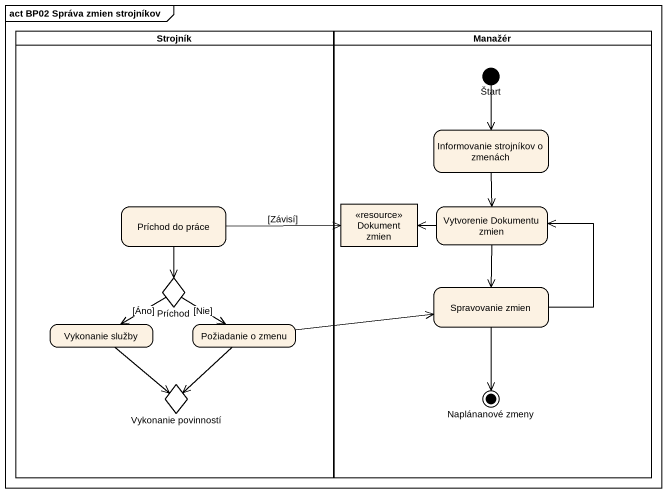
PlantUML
@startuml
mainframe act BP02 Správa zmien strojníkov
hide empty description
state Strojník <<partition>> {
  state "Príchod do práce" as Príchod_do_práce
  state Príchod <<choice>>
  state "Vykonanie služby" as Vykonanie_služby
  state "Požiadanie o zmenu" as Požiadanie_o_zmenu
  state "Vykonanie povinností" as Vykonanie_povinností <<choice>>
}
state Manažér <<partition>> {
  state Štart <<start>>
  state "Informovanie strojníkov o zmenách" as Informovanie_strojníkov_o
  state "Dokument zmien" as Dokument_zmien <<resource>>
  state "Vytvorenie Dokumentu zmien" as Vytvorenie_Dokumentu_zmien
  state "Spravovanie zmien" as Spravovanie_zmien
  state "Naplánanové zmeny" as Naplánanové_zmeny <<end>>
}
Štart --> Informovanie_strojníkov_o
Informovanie_strojníkov_o --> Vytvorenie_Dokumentu_zmien
Príchod_do_práce -right-> Dokument_zmien : [Závisí]
Príchod_do_práce --> Príchod
Vytvorenie_Dokumentu_zmien -left-> Dokument_zmien
Vytvorenie_Dokumentu_zmien --> Spravovanie_zmien
Príchod --> Vykonanie_služby : [Áno]
Príchod --> Požiadanie_o_zmenu : [Nie]
Spravovanie_zmien -up-> Vytvorenie_Dokumentu_zmien
Spravovanie_zmien --> Naplánanové_zmeny
Vykonanie_služby --> Vykonanie_povinností
Požiadanie_o_zmenu -right-> Spravovanie_zmien
Požiadanie_o_zmenu --> Vykonanie_povinností
@enduml
